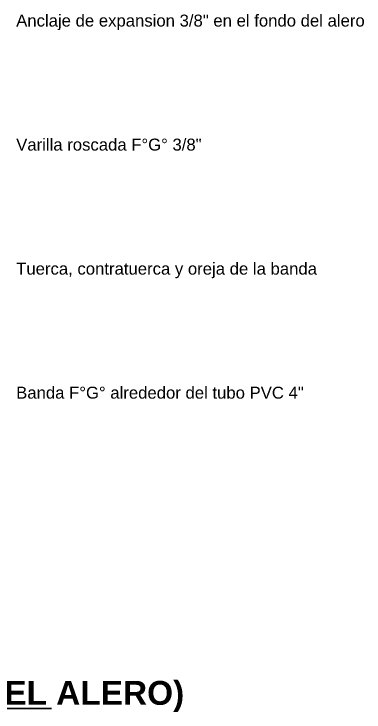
# Model space of a CAD drawing. Header units: metres. Extents: x 0 to 24.2, y -20 to 5.6.
# Drawn here: x 22.233 to 22.628, y 1.628 to 2.417 of the extents above; entities that cross this region are included whole.
import ezdxf
from ezdxf.enums import TextEntityAlignment as Align

# ---------------------------------------------------------------- set-up
doc = ezdxf.new("R2010")
doc.units = ezdxf.units.M
doc.header["$LTSCALE"] = 0.25
doc.layers.add('TEXTOS', color=7, linetype='CONTINUOUS')
doc.layers.add('TITULOS', color=160, linetype='CONTINUOUS', lineweight=35)
doc.styles.get("Standard").update_dxf_attribs({"font": 'arial.ttf'})
doc.styles.add('TITULOS', font='arialbd.ttf')

msp = doc.modelspace()

# ---------------------------------------------------------------- linework, layer by layer
at = {"layer": 'TITULOS'}
msp.add_line((21.725, 1.6325), (22.275, 1.6325), dxfattribs=at)

# ---------------------------------------------------------------- texts
at = {"layer": 'TEXTOS'}
for s, p in [('Anclaje de expansion 3/8" en el fondo del alero', (22.235, 2.403)), ('Varilla roscada F°G° 3/8"', (22.235, 2.26283)), ('Tuerca, contratuerca y oreja de la banda', (22.235, 2.12267)), ('Banda F°G° alrededor del tubo PVC 4"', (22.235, 1.9825))]:
    msp.add_text(s, height=0.0135, dxfattribs=at).set_placement(p)
at = {"layer": 'TITULOS', "style": 'TITULOS'}
msp.add_text('2. COLGADOR F°G° (DESVIO BAJO EL ALERO)', height=0.027, dxfattribs=at).set_placement((22, 1.65), align=Align.MIDDLE_CENTER)

doc.saveas('drawing.dxf')
